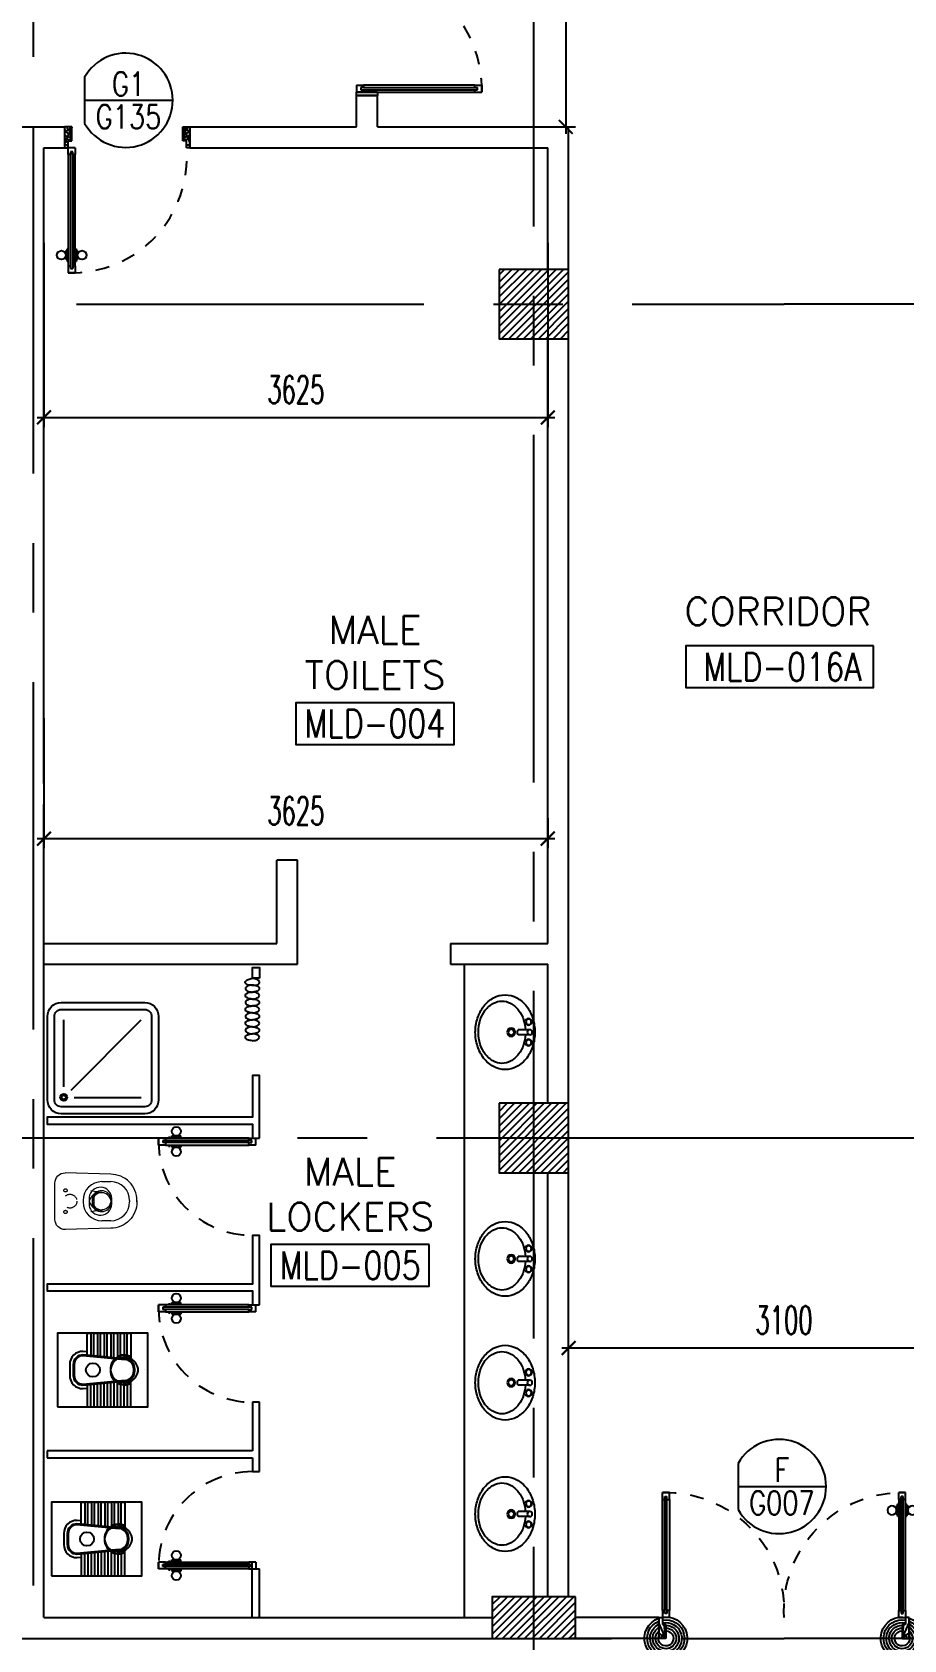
# Model space of a CAD drawing. Extents: x 417819.9 to 417911.9, y 43448 to 43539.2.
# Drawn here: x 417884.29 to 417890.56, y 43494.48 to 43506.05 of the extents above; entities that cross this region are included whole.
import ezdxf
from ezdxf.enums import TextEntityAlignment as Align

# ---------------------------------------------------------------- set-up
doc = ezdxf.new("R2010")
doc.units = 0
doc.header["$MEASUREMENT"] = 0
doc.header["$PDMODE"] = 3
doc.header["$PDSIZE"] = 0.1
for name, pattern in [('CENTERX2', [4, 2.5, -0.5, 0.5, -0.5]), ('HIDDEN', [0.375, 0.25, -0.125]), ('HIDDEN2', [0.1875, 0.125, -0.0625])]:
    doc.linetypes.add(name, pattern=pattern)
doc.layers.get('0').update_dxf_attribs({"linetype": 'CONTINUOUS'})
doc.layers.get('DEFPOINTS').update_dxf_attribs({"linetype": 'CONTINUOUS'})
for name, color, linetype in [('AXES', 11, 'CENTERX2'), ('COL', 2, 'CONTINUOUS'), ('CURT', 7, 'CONTINUOUS'), ('DIM', 4, 'CONTINUOUS'), ('DOOR', 4, 'CONTINUOUS'), ('DOOR-CR', 2, 'CONTINUOUS'), ('DOOR-NO', 3, 'CONTINUOUS'), ('FIX', 3, 'CONTINUOUS'), ('HAT', 8, 'CONTINUOUS'), ('PART', 9, 'CONTINUOUS'), ('RM-BOX', 2, 'CONTINUOUS'), ('RM-NAME', 2, 'CONTINUOUS'), ('RM-NO', 2, 'CONTINUOUS'), ('WALL', 2, 'CONTINUOUS')]:
    doc.layers.add(name, color=color, linetype=linetype)
doc.styles.add('ROMANS', font='ROMANS.shx', dxfattribs={"width": 0.6})
doc.dimstyles.new('STANDARD in', dxfattribs={"dimtxt": 0.2, "dimasz": 0.1, "dimexe": 0.07, "dimexo": 0.05, "dimgap": 0.1, "dimtad": 1, "dimdec": 0, "dimlfac": 1000, "dimzin": 0, "dimdsep": 46, "dimtxsty": 'ROMANS', "dimblk": 'ARCHTICK', "dimcen": 0.05, "dimdle": 0.05, "dimclrd": 4, "dimclre": 4, "dimclrt": 2, "dimadec": 0, "dimazin": 0, "dimtfac": 1, "dimtdec": 0, "dimtmove": 2, "dimatfit": 3, "dimfxl": 0, "dimtolj": 1, "dimtzin": 0, "dimarcsym": 0})

# ---------------------------------------------------------------- blocks, each defined once
blk = doc.blocks.new('DD1')
at = {"layer": 'DOOR-CR'}
blk.add_line((-316, 0), (316, 0), dxfattribs=at)
blk.add_lwpolyline([(-316, -166, 3.820224), (-316, 166)], format="xyb", close=True, dxfattribs=at)
at = {"layer": 'DOOR-NO', "color": 255, "style": 'ROMANS'}
for tag, width, p in [('G', 0.8, (-22, 156)), ('0000', 0.7, (-22, -136))]:
    blk.add_attdef(tag, text='', height=196, dxfattribs=dict(at, width=width)).set_placement(p, align=Align.MIDDLE)
blk = doc.blocks.new('A$C272A55A0')
at = {"layer": 'DOOR', "color": 0, "linetype": 'ByBlock'}
for p, q in [((0, 900), (0, 1050)), ((50, 1050), (0, 1050)), ((50, 950), (50, 1050)), ((1750, 950), (1750, 1050)), ((1750, 1050), (1800, 1050)), ((1800, 1050), (1800, 900)), ((25, 950), (50, 950)), ((25, 900), (25, 950)), ((1775, 950), (1750, 950)), ((1775, 900), (1775, 950)), ((0, 900), (25, 900)), ((75, 900), (25, 900)), ((25, 850), (25, 900)), ((42, 850), (25, 850)), ((58, 870), (42, 870)), ((42, 870), (42, 850)), ((58, 850), (58, 870)), ((75, 850), (58, 850)), ((75, 900), (75, 850)), ((1725, 900), (1775, 900)), ((1725, 900), (1725, 850)), ((1725, 850), (1742, 850)), ((1742, 870), (1758, 870)), ((1742, 850), (1742, 870)), ((1758, 870), (1758, 850)), ((1758, 850), (1775, 850)), ((1800, 900), (1775, 900)), ((1775, 850), (1775, 900)), ((1718, 160), (1709, 160)), ((1709, 95), (1709, 160)), ((1725, 173), (1718, 173)), ((1718, 173), (1718, 83)), ((1718, 95), (1718, 160)), ((1775, 173), (1782, 173)), ((1782, 173), (1782, 83)), ((1782, 160), (1791, 160)), ((1782, 95), (1782, 160)), ((1791, 95), (1791, 160)), ((25, 50), (42, 50)), ((25, 50), (25, 0)), ((25, 0), (75, 0)), ((75, 0), (25, 0)), ((42, 50), (42, 30)), ((42, 30), (58, 30)), ((58, 50), (75, 50)), ((58, 50), (58, 30)), ((75, 50), (75, 0)), ((1718, 95), (1709, 95)), ((1725, 83), (1718, 83)), ((1742, 50), (1725, 50)), ((1725, 50), (1725, 0)), ((1775, 0), (1725, 0)), ((1725, 0), (1775, 0)), ((1742, 50), (1742, 30)), ((1758, 30), (1742, 30)), ((1775, 50), (1758, 50)), ((1758, 50), (1758, 30)), ((1775, 83), (1782, 83)), ((1775, 50), (1775, 0)), ((1782, 95), (1791, 95))]:
    blk.add_line(p, q, dxfattribs=at)
at = {"layer": 'DOOR', "color": 9, "linetype": 'ByBlock'}
for p, q in [((50, 1050), (0, 1010)), ((50, 1050), (0, 937)), ((50, 1050), (37, 950)), ((1750, 1050), (1800, 1010)), ((1750, 1050), (1800, 937)), ((1750, 1050), (1763, 950))]:
    blk.add_line(p, q, dxfattribs=at)
at = {"layer": 'DOOR', "linetype": 'ByBlock'}
for p, q in [((25, 850), (25, 50)), ((42, 850), (42, 50)), ((58, 850), (58, 50)), ((75, 50), (75, 850)), ((1725, 50), (1725, 850)), ((1742, 850), (1742, 50)), ((1758, 850), (1758, 50)), ((1775, 850), (1775, 50))]:
    blk.add_line(p, q, dxfattribs=at)
at = {"layer": 'DOOR', "color": 0, "linetype": 'ByBlock'}
for centre in [(1676, 128), (1824, 128)]:
    blk.add_circle(centre, 32.4, dxfattribs=at)
at = {"layer": 'DOOR', "color": 9, "linetype": 'ByBlock'}
for centre, radius, start, end in [((50, 1050), 34.4, 180, 270), ((50, 1050), 14.4, 180, 270), ((1750, 1050), 14.4, 270, 0), ((1750, 1050), 34.4, 270, 0), ((50, 1050), 54.4, 203.2074, 270), ((50, 1050), 74.4, 227.7764, 270), ((50, 1050), 94.4, 238.0182, 270), ((50, 1050), 114, 244.0838, 257.3774), ((50, 1050), 134, 248.1598, 259.28), ((1750, 1050), 54.4, 270, 336.7926), ((1750, 1050), 74.4, 270, 312.2236), ((1750, 1050), 94.4, 270, 301.9818), ((1750, 1050), 114, 282.6226, 295.9162), ((1750, 1050), 134, 280.72, 291.8402), ((50, 1050), 154, 251.1053, 256.2858), ((1750, 1050), 154, 283.7142, 288.8947)]:
    blk.add_arc(centre, radius, start, end, dxfattribs=at)
at = {"layer": 'DOOR', "linetype": 'HIDDEN', "ltscale": 0.5}
for centre, start, end in [((50, 851), 268.3174, 3.2965), ((1750, 851), 176.7035, 271.6826)]:
    blk.add_arc(centre, 851, start, end, dxfattribs=at)
at = {"layer": 'WALL', "linetype": 'ByBlock'}
blk.add_line((1800, 900), (1800, 1050), dxfattribs=at)
blk = doc.blocks.new('COL50')
at = {"layer": 'COL'}
blk.add_lwpolyline([(-250, 250), (-250, -250), (250, -250), (250, 250)], close=True, dxfattribs=at)
blk = doc.blocks.new('*X64')
at = {"color": 0}
for p, q in [((193089, 47937), (193552, 48401)), ((193089, 47990), (193499, 48401)), ((193089, 48043), (193446, 48401)), ((193089, 48096), (193393, 48401)), ((193089, 48149), (193340, 48401)), ((193089, 48202), (193287, 48401)), ((193089, 48255), (193234, 48401)), ((193089, 48308), (193181, 48401)), ((193089, 48361), (193128, 48401)), ((193105, 47901), (193589, 48384)), ((193158, 47901), (193589, 48331)), ((193211, 47901), (193589, 48278)), ((193264, 47901), (193589, 48225)), ((193318, 47901), (193589, 48172)), ((193371, 47901), (193589, 48119)), ((193424, 47901), (193589, 48066)), ((193477, 47901), (193589, 48013)), ((193530, 47901), (193589, 47960)), ((193583, 47901), (193589, 47907))]:
    blk.add_line(p, q, dxfattribs=at)
blk = doc.blocks.new('RM1')
at = {"layer": 'RM-BOX'}
blk.add_lwpolyline([(570, -200), (-570, -200), (-570, -500), (570, -500)], close=True, dxfattribs=at)
at = {"layer": 'RM-NAME', "style": 'ROMANS'}
for tag, p in [('ROOMNAME1', (0, 324)), ('ROOMNAME2', (0, 0))]:
    blk.add_attdef(tag, text='', height=200, dxfattribs=at).set_placement(p, align=Align.MIDDLE)
at = {"layer": 'RM-NO', "style": 'ROMANS', "width": 0.8}
blk.add_attdef('ROOMNO', text='', height=200, dxfattribs=at).set_placement((0, -350), align=Align.MIDDLE)
blk = doc.blocks.new('CURT2')
at = {"layer": 'CURT'}
blk.add_lwpolyline([(0, 0, -0.116434), (-19, -31, -0.116434), (-50, -50, -0.56066), (-101, -7, 0.45929), (-150, 50, 0.414214), (-200, 0, -0.414214), (-250, -50, -0.414214), (-300, 0, 0.414214), (-350, 50, 0.414214), (-400, 0, -0.414214), (-450, -50, -0.414214), (-500, 0, 0.414214), (-550, 50, 0.414214), (-600, 0, -0.414214), (-650, -50, -0.414214), (-700, 0, 0.414214), (-750, 50, 0.414214), (-800, 0, -0.414214), (-850, -50, -0.414214), (-900, 0, 0.414214)], format="xyb", dxfattribs=at)
blk = doc.blocks.new('DOOR90')
at = {"layer": 'DOOR', "color": 7, "linetype": 'ByBlock'}
for p, q in [((-150, 0), (0, 0)), ((-150, 0), (-150, -25)), ((0, -50), (-114, 0)), ((0, -50), (-40, 0)), ((0, -50), (0, 0)), ((-1000, -25), (-1050, -25)), ((-1050, -75), (-1050, -25)), ((-1050, -25), (-1050, -75)), ((-1000, -75), (-1050, -75)), ((-1000, -42), (-1020, -42)), ((-1020, -42), (-1020, -58)), ((-1000, -58), (-1020, -58)), ((-1000, -25), (-1000, -42)), ((-1000, -58), (-1000, -75)), ((-878, -18), (-968, -18)), ((-968, -25), (-968, -18)), ((-968, -75), (-968, -82)), ((-878, -82), (-968, -82)), ((-955, -9), (-890, -9)), ((-955, -18), (-955, -9)), ((-955, -18), (-890, -18)), ((-955, -82), (-890, -82)), ((-955, -82), (-955, -91)), ((-955, -91), (-890, -91)), ((-890, -18), (-890, -9)), ((-890, -82), (-890, -91)), ((-878, -25), (-878, -18)), ((-878, -75), (-878, -82)), ((-200, -25), (-150, -25)), ((-200, -42), (-200, -25)), ((-180, -42), (-200, -42)), ((-200, -58), (-180, -58)), ((-200, -75), (-200, -58)), ((-150, -75), (-200, -75)), ((-180, -58), (-180, -42)), ((-150, -25), (-100, -25)), ((-150, -75), (-150, -25)), ((-100, -25), (-100, -50)), ((0, -50), (-100, -37)), ((-100, -50), (0, -50)), ((-150, -875), (-100, -875)), ((-150, -900), (-150, -875)), ((-150, -900), (0, -900)), ((0, -900), (-150, -900)), ((0, -850), (-114, -900)), ((-100, -875), (-100, -850)), ((0, -850), (-100, -863)), ((-100, -850), (0, -850)), ((0, -850), (-40, -900)), ((0, -850), (0, -900))]:
    blk.add_line(p, q, dxfattribs=at)
at = {"layer": 'DOOR', "linetype": 'ByBlock'}
for p, q in [((-200, -25), (-1000, -25)), ((-200, -42), (-1000, -42)), ((-200, -58), (-1000, -58)), ((-1000, -75), (-200, -75))]:
    blk.add_line(p, q, dxfattribs=at)
at = {"layer": 'DOOR', "color": 7, "linetype": 'ByBlock'}
for centre in [(-923, 24), (-923, -124)]:
    blk.add_circle(centre, 32.4, dxfattribs=at)
for centre, radius, start, end in [((0, -50), 154, 161.1053, 166.2858), ((0, -50), 94.4, 148.0182, 180), ((0, -50), 134, 158.1598, 169.28), ((0, -50), 114, 154.0838, 167.3774), ((0, -50), 74.4, 137.7764, 180), ((0, -50), 54.4, 113.2074, 180), ((0, -50), 34.4, 90, 180), ((0, -50), 14.4, 90, 180), ((0, -850), 154, 193.7142, 198.8947), ((0, -850), 134, 190.72, 201.8402), ((0, -850), 94.4, 180, 211.9818), ((0, -850), 74.4, 180, 222.2236), ((0, -850), 54.4, 180, 246.7926), ((0, -850), 34.4, 180, 270), ((0, -850), 14.4, 180, 270)]:
    blk.add_arc(centre, radius, start, end, dxfattribs=at)
at = {"layer": 'DOOR', "linetype": 'HIDDEN', "ltscale": 0.5}
blk.add_arc((-222, -50), 828, 178.2701, 275.003, dxfattribs=at)
blk = doc.blocks.new('*X78')
at = {"color": 0}
for p, q in [((80579, 41918), (81062, 42401)), ((80579, 41971), (81009, 42401)), ((80579, 42024), (80956, 42401)), ((80579, 42077), (80903, 42401)), ((80579, 42130), (80850, 42401)), ((80579, 42183), (80797, 42401)), ((80579, 42236), (80744, 42401)), ((80579, 42289), (80691, 42401)), ((80579, 42342), (80638, 42401)), ((80579, 42395), (80585, 42401)), ((80615, 41901), (81079, 42365)), ((80668, 41901), (81079, 42312)), ((80721, 41901), (81079, 42259)), ((80774, 41901), (81079, 42206)), ((80827, 41901), (81079, 42153)), ((80880, 41901), (81079, 42100)), ((80933, 41901), (81079, 42047)), ((80986, 41901), (81079, 41994)), ((81039, 41901), (81079, 41941))]:
    blk.add_line(p, q, dxfattribs=at)
blk = doc.blocks.new('WC')
at = {"layer": 'FIX', "lineweight": 20}
for p, q in [((475, 141), (538, 141)), ((339, 5), (339, -5)), ((395, 76), (490, 60)), ((534, 24), (540, 0)), ((540, 0), (534, -24)), ((674, 5), (674, -5)), ((490, -60), (395, -76)), ((213, -204), (210, -204)), ((538, -141), (475, -141))]:
    blk.add_line(p, q, dxfattribs=at)
at = {"layer": 'FIX', "linetype": 'Continuous', "lineweight": 20}
blk.add_line((420, -47), (420, 45), dxfattribs=at)
at = {"layer": 'FIX', "lineweight": 20}
for points in [[(210, -204, -0.414214), (137, -131), (137, 0), (137, 131, -0.414214), (210, 204)], [(727, -5), (727, 5, 0.414214), (538, 194), (210, 204)], [(727, 5), (727, -5, -0.414214), (538, -194), (210, -204)]]:
    blk.add_lwpolyline(points, format="xyb", dxfattribs=at)
at = {"layer": 'FIX', "linetype": 'HIDDEN2', "lineweight": 20, "ltscale": 0.3}
blk.add_circle((245, 0), 49.8, dxfattribs=at)
at = {"layer": 'FIX', "linetype": 'HIDDEN', "lineweight": 20, "ltscale": 0.05}
for centre in [(213, 78), (213, -77)]:
    blk.add_circle(centre, 11.6, dxfattribs=at)
at = {"layer": 'FIX', "lineweight": 20}
for centre, radius, start, end in [((475, 5), 136, 90, 180), ((538, 5), 136, 360, 90), ((464, -18), 82, 51.0758, 71.504), ((473, -7), 68.2, 27.1532, 51.0758), ((475, -5), 136, 180, 270), ((464, 18), 82, 288.496, 308.9242), ((473, 7), 68.2, 308.9242, 332.8468), ((538, -5), 136, 270, 0)]:
    blk.add_arc(centre, radius, start, end, dxfattribs=at)
at = {"layer": 'FIX', "linetype": 'Continuous', "lineweight": 20}
for centre, start, end in [((443, 46), 88.3879, 182.3338), ((442, -46), 177.6662, 271.6121)]:
    blk.add_arc(centre, 22.3, start, end, dxfattribs=at)
blk = doc.blocks.new('AWC')
at = {"layer": 'FIX'}
for p, q in [((-726, 265), (-726, 66)), ((-700, 265), (-726, 265)), ((-700, 79), (-700, 265)), ((-678, 265), (-678, 82)), ((-652, 265), (-678, 265)), ((-652, 84), (-652, 265)), ((-630, 265), (-630, 86)), ((-604, 265), (-630, 265)), ((-604, 89), (-604, 265)), ((-582, 265), (-582, 91)), ((-556, 265), (-582, 265)), ((-556, 93), (-556, 265)), ((-534, 265), (-534, 95)), ((-508, 265), (-534, 265)), ((-508, 98), (-508, 265)), ((-486, 265), (-486, 100)), ((-460, 265), (-486, 265)), ((-460, 102), (-460, 265)), ((-438, 265), (-438, 104)), ((-412, 265), (-438, 265)), ((-412, 106), (-412, 265)), ((-384, 134), (-412, 131)), ((-825, 0), (-825, 0)), ((-780, 7), (-780, -7)), ((-755, 7), (-755, -7)), ((-748, 7), (-748, -7)), ((-382, 109), (-687, 81)), ((-312, -39), (-312, 39)), ((-287, -39), (-287, 39)), ((-726, -265), (-726, -66)), ((-700, -79), (-700, -265)), ((-687, -81), (-382, -109)), ((-678, -265), (-678, -82)), ((-652, -84), (-652, -265)), ((-630, -265), (-630, -86)), ((-604, -89), (-604, -265)), ((-582, -265), (-582, -91)), ((-556, -93), (-556, -265)), ((-534, -265), (-534, -95)), ((-508, -98), (-508, -265)), ((-486, -265), (-486, -100)), ((-460, -102), (-460, -265)), ((-438, -265), (-438, -104)), ((-412, -106), (-412, -265)), ((-412, -131), (-384, -134)), ((-700, -265), (-726, -265)), ((-652, -265), (-678, -265)), ((-604, -265), (-630, -265)), ((-556, -265), (-582, -265)), ((-508, -265), (-534, -265)), ((-460, -265), (-486, -265)), ((-412, -265), (-438, -265))]:
    blk.add_line(p, q, dxfattribs=at)
at = {"layer": 'FIX', "color": 32}
for p, q in [((-381, 102), (-686, 74)), ((-319, -39), (-319, 39)), ((-686, -74), (-381, -102))]:
    blk.add_line(p, q, dxfattribs=at)
at = {"layer": 'FIX'}
blk.add_lwpolyline([(-198, 265), (-848, 265), (-848, -265), (-198, -265)], close=True, dxfattribs=at)
at = {"layer": 'FIX', "color": 32}
blk.add_circle((-454, 0), 50, dxfattribs=at)
at = {"layer": 'FIX'}
for centre, radius, start, end in [((-382, 39), 95, 0, 90.1311), ((-680, 7), 100, 117.0426, 180), ((-680, 7), 75, 95.2114, 180), ((-382, 39), 70, 0, 90.1311), ((-680, -7), 100, 180, 242.9574), ((-680, -7), 75, 180, 264.7886), ((-382, -39), 95, 270, 0), ((-382, -39), 70, 270, 0)]:
    blk.add_arc(centre, radius, start, end, dxfattribs=at)
at = {"layer": 'FIX', "color": 32}
for centre, radius, start, end in [((-680, 7), 68, 95.2114, 180), ((-382, 39), 63, 0, 90.1311), ((-680, -7), 68, 180, 264.7886), ((-382, -39), 63, 270, 0)]:
    blk.add_arc(centre, radius, start, end, dxfattribs=at)
blk = doc.blocks.new('_ARCHTICK')
at = {"color": 0, "linetype": 'ByBlock', "const_width": 0.15}
blk.add_lwpolyline([(-0.5, -0.5), (0.5, 0.5)], dxfattribs=at)
blk = doc.blocks.new('*D431')
at = {"layer": 'DEFPOINTS', "color": 0}
for p in [(417884.372, 43501.165), (417887.997, 43500.445), (417887.997, 43500.249)]:
    blk.add_point(p, dxfattribs=at)
at = {"layer": 'DIM', "color": 4, "lineweight": -2}
for p, q in [((417884.372, 43501.115), (417884.372, 43500.179)), ((417887.997, 43500.395), (417887.997, 43500.179)), ((417884.322, 43500.249), (417888.047, 43500.249))]:
    blk.add_line(p, q, dxfattribs=at)
at = {"layer": 'DIM', "color": 4, "lineweight": -2, "xscale": 0.1, "yscale": 0.1, "zscale": 0.1, "rotation": 180}
blk.add_blockref('_ARCHTICK', (417884.372, 43500.249), dxfattribs=at)
at = {"layer": 'DIM', "color": 4, "lineweight": -2, "xscale": 0.1, "yscale": 0.1, "zscale": 0.1}
blk.add_blockref('_ARCHTICK', (417887.997, 43500.249), dxfattribs=at)
at = {"layer": 'DIM', "color": 2, "insert": (417886.184, 43500.449), "char_height": 0.2, "attachment_point": 5, "style": 'ROMANS'}
blk.add_mtext('\\A1;3625', dxfattribs=at)
blk = doc.blocks.new('*D432')
at = {"layer": 'DEFPOINTS', "color": 0}
for p in [(417884.372, 43504.584), (417887.997, 43504.584), (417887.997, 43503.279)]:
    blk.add_point(p, dxfattribs=at)
at = {"layer": 'DIM', "color": 4, "lineweight": -2}
for p, q in [((417884.372, 43504.534), (417884.372, 43503.209)), ((417887.997, 43504.534), (417887.997, 43503.209)), ((417884.322, 43503.279), (417888.047, 43503.279))]:
    blk.add_line(p, q, dxfattribs=at)
at = {"layer": 'DIM', "color": 4, "lineweight": -2, "xscale": 0.1, "yscale": 0.1, "zscale": 0.1, "rotation": 180}
blk.add_blockref('_ARCHTICK', (417884.372, 43503.279), dxfattribs=at)
at = {"layer": 'DIM', "color": 4, "lineweight": -2, "xscale": 0.1, "yscale": 0.1, "zscale": 0.1}
blk.add_blockref('_ARCHTICK', (417887.997, 43503.279), dxfattribs=at)
at = {"layer": 'DIM', "color": 2, "insert": (417886.184, 43503.479), "char_height": 0.2, "attachment_point": 5, "style": 'ROMANS'}
blk.add_mtext('\\A1;3625', dxfattribs=at)
blk = doc.blocks.new('*D433')
at = {"layer": 'DEFPOINTS', "color": 0}
for p in [(417891.247, 43496.584), (417888.147, 43495.825), (417891.247, 43495.825)]:
    blk.add_point(p, dxfattribs=at)
at = {"layer": 'DIM', "color": 4, "lineweight": -2}
for p, q in [((417888.147, 43495.875), (417888.147, 43496.654)), ((417891.247, 43495.875), (417891.247, 43496.654)), ((417888.097, 43496.584), (417891.297, 43496.584))]:
    blk.add_line(p, q, dxfattribs=at)
at = {"layer": 'DIM', "color": 4, "lineweight": -2, "xscale": 0.1, "yscale": 0.1, "zscale": 0.1, "rotation": 180}
blk.add_blockref('_ARCHTICK', (417888.147, 43496.584), dxfattribs=at)
at = {"layer": 'DIM', "color": 4, "lineweight": -2, "xscale": 0.1, "yscale": 0.1, "zscale": 0.1}
blk.add_blockref('_ARCHTICK', (417891.247, 43496.584), dxfattribs=at)
at = {"layer": 'DIM', "color": 2, "insert": (417889.697, 43496.784), "char_height": 0.2, "attachment_point": 5, "style": 'ROMANS'}
blk.add_mtext('\\A1;3100', dxfattribs=at)
blk = doc.blocks.new('*D434')
at = {"layer": 'DEFPOINTS', "color": 0}
for p in [(417887.542, 43507.619), (417887.459, 43505.369), (417888.126, 43505.369)]:
    blk.add_point(p, dxfattribs=at)
at = {"layer": 'DIM', "color": 4, "lineweight": -2}
for p, q in [((417888.126, 43507.669), (417888.126, 43505.319)), ((417887.592, 43507.619), (417888.196, 43507.619)), ((417887.509, 43505.369), (417888.196, 43505.369))]:
    blk.add_line(p, q, dxfattribs=at)
at = {"layer": 'DIM', "color": 4, "lineweight": -2, "xscale": 0.1, "yscale": 0.1, "zscale": 0.1}
for p, rotation in [((417888.126, 43507.619), 90), ((417888.126, 43505.369), 270)]:
    blk.add_blockref('_ARCHTICK', p, dxfattribs=dict(at, rotation=rotation))
at = {"layer": 'DIM', "color": 2, "insert": (417887.926, 43506.494), "char_height": 0.2, "attachment_point": 5, "rotation": 90, "style": 'ROMANS'}
blk.add_mtext('\\A1;2250', dxfattribs=at)
blk = doc.blocks.new('fe-door')
at = {"layer": 'DOOR', "color": 0, "linetype": 'ByBlock'}
for p, q in [((-900, 1775), (-900, 1725)), ((-900, 1725), (-900, 1775)), ((-850, 1775), (-900, 1775)), ((-870, 1758), (-870, 1742)), ((-850, 1758), (-870, 1758)), ((-850, 1742), (-870, 1742)), ((-850, 1775), (-850, 1758)), ((-850, 1742), (-850, 1725)), ((-818, 1775), (-818, 1782)), ((-728, 1782), (-818, 1782)), ((-805, 1782), (-805, 1791)), ((-805, 1791), (-740, 1791)), ((-805, 1782), (-740, 1782)), ((-740, 1782), (-740, 1791)), ((-728, 1775), (-728, 1782)), ((-50, 1758), (-50, 1775)), ((-50, 1775), (0, 1775)), ((-30, 1758), (-50, 1758)), ((-50, 1725), (-50, 1742)), ((-50, 1742), (-30, 1742)), ((-30, 1742), (-30, 1758)), ((150, 1800), (0, 1800)), ((0, 1800), (0, 1775)), ((0, 1725), (0, 1775)), ((0, 1775), (150, 1775)), ((150, 1775), (150, 1800)), ((-850, 1725), (-900, 1725)), ((-818, 1725), (-818, 1718)), ((-728, 1718), (-818, 1718)), ((-805, 1718), (-805, 1709)), ((-805, 1718), (-740, 1718)), ((-805, 1709), (-740, 1709)), ((-740, 1718), (-740, 1709)), ((-728, 1725), (-728, 1718)), ((0, 1725), (-50, 1725)), ((0, 75), (0, 25)), ((0, 75), (50, 75)), ((0, 0), (0, 25)), ((0, 25), (50, 25)), ((150, 25), (0, 25)), ((0, 0), (150, 0)), ((30, 58), (30, 42)), ((50, 58), (30, 58)), ((30, 42), (50, 42)), ((50, 75), (50, 58)), ((50, 42), (50, 25)), ((150, 25), (150, 0)), ((850, 58), (850, 75)), ((850, 75), (900, 75)), ((850, 58), (870, 58)), ((850, 25), (850, 42)), ((850, 42), (870, 42)), ((850, 25), (900, 25)), ((870, 42), (870, 58)), ((900, 25), (900, 75)), ((900, 75), (900, 25))]:
    blk.add_line(p, q, dxfattribs=at)
at = {"layer": 'DOOR', "linetype": 'ByBlock'}
for p, q in [((-50, 1775), (-850, 1775)), ((-50, 1758), (-850, 1758)), ((-50, 1742), (-850, 1742)), ((-850, 1725), (-50, 1725)), ((850, 75), (50, 75)), ((50, 58), (850, 58)), ((50, 42), (850, 42)), ((50, 25), (850, 25))]:
    blk.add_line(p, q, dxfattribs=at)
at = {"layer": 'DOOR', "color": 0, "linetype": 'ByBlock'}
for centre in [(-773, 1824), (-773, 1676)]:
    blk.add_circle(centre, 32.4, dxfattribs=at)
at = {"layer": 'DOOR', "linetype": 'HIDDEN', "ltscale": 0.5}
for centre, start, end in [((-49, 1750), 178.3174, 273.2965), ((49, 50), 358.3174, 93.2965)]:
    blk.add_arc(centre, 851, start, end, dxfattribs=at)
at = {"layer": 'WALL'}
for p, q in [((0, 1800), (150, 1800)), ((0, 0), (150, 0))]:
    blk.add_line(p, q, dxfattribs=at)
at = {"layer": 'WALL', "linetype": 'ByBlock'}
blk.add_line((0, 1800), (150, 1800), dxfattribs=at)
blk = doc.blocks.new('OV')
for p, q in [((-0.02, -0.041), (-0.02, -0.135)), ((0.02, -0.041), (0.02, -0.135))]:
    blk.add_line(p, q)
blk.add_lwpolyline([(-0.3, -0.239, 0.126028), (-0.276, -0.332, 0.105961), (-0.207, -0.412, 0.086149), (-0.113, -0.46, 0.075973), (0, -0.478, 0.075973), (0.113, -0.46, 0.086149), (0.207, -0.412, 0.105961), (0.276, -0.332, 0.126028), (0.3, -0.239, 0.126028), (0.276, -0.145, 0.105961), (0.207, -0.065, 0.086149), (0.113, -0.017, 0.075973), (0, 0, 0.075973), (-0.113, -0.017, 0.086149), (-0.207, -0.065, 0.105961), (-0.276, -0.145, 0.126028)], format="xyb", close=True)
for points in [[(-0.25, -0.264, 0.126028), (-0.232, -0.333, 0.105961), (-0.177, -0.398, 0.086149), (-0.099, -0.438, 0.075973), (0, -0.453, 0.075973), (0.099, -0.438, 0.086149), (0.177, -0.398, 0.105961), (0.232, -0.333, 0.126028), (0.25, -0.264, 0.126028), (0.232, -0.195, 0.105961), (0.177, -0.13, 0.086149), (0.099, -0.09, 0.060606), (0.02, -0.076, 0.075973)], [(-0.02, -0.076, 0.060606), (-0.099, -0.09, 0.086149), (-0.177, -0.13, 0.105961), (-0.232, -0.195, 0.126028), (-0.25, -0.264, 0.126028)]]:
    blk.add_lwpolyline(points, format="xyb")
for centre, radius in [((-0.083, -0.05), 0.027), ((-0.083, -0.05), 0.022), ((0, -0.041), 0.0202), ((0.083, -0.05), 0.027), ((0.083, -0.05), 0.022), ((0, -0.19), 0.0332), ((0, -0.19), 0.0232)]:
    blk.add_circle(centre, radius)
blk.add_arc((0, -0.099), 0.0409, 240.429, 299.571)

msp = doc.modelspace()

# ---------------------------------------------------------------- hatches: boundary and pattern name
at = {"layer": 'HAT'}
h = msp.add_hatch(dxfattribs=at)
h.set_pattern_fill('ANSI31', color=256, scale=0.3, style=0)
h.set_pattern_definition([(45, (417529.351385, 43455.963322), (-0.0265165043, 0.0265165043), [])])
h.paths.add_polyline_path([(417887.8966, 43494.4943), (417887.8966, 43494.7943), (417887.5966, 43494.7943), (417887.5966, 43494.4943)])
h.paths.add_polyline_path([(417888.1966, 43494.4943), (417888.1966, 43494.7943), (417887.8966, 43494.7943), (417887.8966, 43494.4943)])

# ---------------------------------------------------------------- linework, layer by layer
at = {"layer": 'AXES'}
for p, q in [((417887.8966, 43448.6529), (417887.8966, 43538.4875)), ((417884.2966, 43466.8743), (417884.2966, 43525.4443)), ((417820.6052, 43504.0943), (417889.6966, 43504.0943)), ((417911.2163, 43504.0943), (417889.6966, 43504.0943)), ((417889.6966, 43498.0943), (417820.6052, 43498.0943)), ((417911.2163, 43498.0943), (417889.6966, 43498.0943)), ((417820.9552, 43494.4943), (417889.6966, 43494.4943)), ((417911.2163, 43494.4943), (417889.6966, 43494.4943))]:
    msp.add_line(p, q, dxfattribs=at)
at = {"layer": 'COL'}
msp.add_lwpolyline([(417888.1966, 43494.7943), (417887.5966, 43494.7943), (417887.5966, 43494.4943), (417888.1966, 43494.4943)], close=True, dxfattribs=at)
at = {"layer": 'DIM'}
msp.add_line((417885.8679, 43494.9943), (417885.9216, 43494.9943), dxfattribs=at)
at = {"layer": 'DOOR', "linetype": 'ByBlock'}
for p, q in [((417885.1966, 43498.0943), (417885.1966, 43498.0443)), ((417885.1966, 43498.0443), (417885.1966, 43498.0943)), ((417885.2466, 43498.0943), (417885.1966, 43498.0943)), ((417885.2466, 43498.0443), (417885.1966, 43498.0443)), ((417885.2266, 43498.0773), (417885.2266, 43498.0613)), ((417885.2466, 43498.0773), (417885.2266, 43498.0773)), ((417885.2466, 43498.0613), (417885.2266, 43498.0613)), ((417885.8466, 43498.0943), (417885.2466, 43498.0943)), ((417885.2466, 43498.0943), (417885.2466, 43498.0773)), ((417885.8466, 43498.0773), (417885.2466, 43498.0773)), ((417885.8466, 43498.0613), (417885.2466, 43498.0613)), ((417885.2466, 43498.0613), (417885.2466, 43498.0443)), ((417885.2466, 43498.0443), (417885.8466, 43498.0443)), ((417885.269, 43498.1015), (417885.279, 43498.1015)), ((417885.269, 43498.0943), (417885.269, 43498.1015)), ((417885.269, 43498.0443), (417885.269, 43498.0371)), ((417885.269, 43498.0371), (417885.279, 43498.0371)), ((417885.279, 43498.0943), (417885.279, 43498.1015)), ((417885.279, 43498.0443), (417885.279, 43498.0371)), ((417885.2916, 43498.1015), (417885.2916, 43498.1105)), ((417885.2916, 43498.1105), (417885.3564, 43498.1105)), ((417885.2916, 43498.1015), (417885.3564, 43498.1015)), ((417885.2916, 43498.0371), (417885.2916, 43498.0281)), ((417885.2916, 43498.0371), (417885.3564, 43498.0371)), ((417885.3564, 43498.1015), (417885.3564, 43498.1105)), ((417885.3564, 43498.0371), (417885.3564, 43498.0281)), ((417885.8466, 43498.0943), (417885.8966, 43498.0943)), ((417885.8466, 43498.0773), (417885.8466, 43498.0943)), ((417885.8666, 43498.0773), (417885.8466, 43498.0773)), ((417885.8466, 43498.0613), (417885.8666, 43498.0613)), ((417885.8466, 43498.0443), (417885.8466, 43498.0613)), ((417885.8966, 43498.0443), (417885.8466, 43498.0443)), ((417885.8666, 43498.0613), (417885.8666, 43498.0773)), ((417885.8966, 43498.0443), (417885.8966, 43498.0943)), ((417885.2916, 43498.0281), (417885.3564, 43498.0281)), ((417885.1966, 43496.8943), (417885.1966, 43496.8443)), ((417885.1966, 43496.8443), (417885.1966, 43496.8943)), ((417885.2466, 43496.8943), (417885.1966, 43496.8943)), ((417885.2266, 43496.8773), (417885.2266, 43496.8613)), ((417885.2466, 43496.8773), (417885.2266, 43496.8773)), ((417885.8466, 43496.8943), (417885.2466, 43496.8943)), ((417885.2466, 43496.8943), (417885.2466, 43496.8773)), ((417885.8466, 43496.8773), (417885.2466, 43496.8773)), ((417885.269, 43496.9015), (417885.279, 43496.9015)), ((417885.269, 43496.8943), (417885.269, 43496.9015)), ((417885.279, 43496.8943), (417885.279, 43496.9015)), ((417885.2916, 43496.9015), (417885.2916, 43496.9105)), ((417885.2916, 43496.9105), (417885.3564, 43496.9105)), ((417885.2916, 43496.9015), (417885.3564, 43496.9015)), ((417885.3564, 43496.9015), (417885.3564, 43496.9105)), ((417885.8466, 43496.8943), (417885.8966, 43496.8943)), ((417885.8466, 43496.8773), (417885.8466, 43496.8943)), ((417885.8666, 43496.8773), (417885.8466, 43496.8773)), ((417885.8666, 43496.8613), (417885.8666, 43496.8773)), ((417885.8966, 43496.8443), (417885.8966, 43496.8943)), ((417885.2466, 43496.8443), (417885.1966, 43496.8443)), ((417885.2466, 43496.8613), (417885.2266, 43496.8613)), ((417885.8466, 43496.8613), (417885.2466, 43496.8613)), ((417885.2466, 43496.8613), (417885.2466, 43496.8443)), ((417885.2466, 43496.8443), (417885.8466, 43496.8443)), ((417885.269, 43496.8443), (417885.269, 43496.8371)), ((417885.269, 43496.8371), (417885.279, 43496.8371)), ((417885.279, 43496.8443), (417885.279, 43496.8371)), ((417885.2916, 43496.8371), (417885.2916, 43496.8281)), ((417885.2916, 43496.8371), (417885.3564, 43496.8371)), ((417885.2916, 43496.8281), (417885.3564, 43496.8281)), ((417885.3564, 43496.8371), (417885.3564, 43496.8281)), ((417885.8466, 43496.8613), (417885.8666, 43496.8613)), ((417885.8466, 43496.8443), (417885.8466, 43496.8613)), ((417885.8966, 43496.8443), (417885.8466, 43496.8443)), ((417885.1966, 43494.9943), (417885.1966, 43495.0443)), ((417885.1966, 43495.0443), (417885.1966, 43494.9943)), ((417885.2466, 43495.0443), (417885.1966, 43495.0443)), ((417885.2266, 43495.0113), (417885.2266, 43495.0273)), ((417885.2466, 43495.0273), (417885.2266, 43495.0273)), ((417885.2466, 43495.0443), (417885.8466, 43495.0443)), ((417885.2466, 43495.0273), (417885.2466, 43495.0443)), ((417885.8466, 43495.0273), (417885.2466, 43495.0273)), ((417885.269, 43495.0515), (417885.279, 43495.0515)), ((417885.269, 43495.0443), (417885.269, 43495.0515)), ((417885.279, 43495.0443), (417885.279, 43495.0515)), ((417885.2916, 43495.0515), (417885.2916, 43495.0605)), ((417885.2916, 43495.0605), (417885.3564, 43495.0605)), ((417885.2916, 43495.0515), (417885.3564, 43495.0515)), ((417885.3564, 43495.0515), (417885.3564, 43495.0605)), ((417885.2466, 43494.9943), (417885.1966, 43494.9943)), ((417885.2466, 43495.0113), (417885.2266, 43495.0113)), ((417885.2466, 43494.9943), (417885.2466, 43495.0113)), ((417885.8466, 43495.0113), (417885.2466, 43495.0113)), ((417885.8466, 43494.9943), (417885.2466, 43494.9943)), ((417885.269, 43494.9943), (417885.269, 43494.9871)), ((417885.269, 43494.9871), (417885.279, 43494.9871)), ((417885.279, 43494.9943), (417885.279, 43494.9871)), ((417885.2916, 43494.9871), (417885.2916, 43494.9781)), ((417885.2916, 43494.9871), (417885.3564, 43494.9871)), ((417885.2916, 43494.9781), (417885.3564, 43494.9781)), ((417885.3564, 43494.9871), (417885.3564, 43494.9781))]:
    msp.add_line(p, q, dxfattribs=at)
at = {"layer": 'DOOR', "color": 97, "linetype": 'ByBlock'}
for p, q in [((417885.8966, 43495.0443), (417885.8466, 43495.0443)), ((417885.8466, 43495.0443), (417885.8466, 43495.0273)), ((417885.8466, 43495.0273), (417885.8666, 43495.0273)), ((417885.8666, 43495.0273), (417885.8666, 43495.0113)), ((417885.8966, 43495.0443), (417885.8966, 43494.9943)), ((417885.8666, 43495.0113), (417885.8466, 43495.0113)), ((417885.8466, 43495.0113), (417885.8466, 43494.9943)), ((417885.8466, 43494.9943), (417885.8966, 43494.9943))]:
    msp.add_line(p, q, dxfattribs=at)
at = {"layer": 'DOOR', "linetype": 'ByBlock'}
for centre in [(417885.324, 43498.1429), (417885.324, 43497.9958), (417885.324, 43496.9429), (417885.324, 43496.7958), (417885.324, 43495.0929), (417885.324, 43494.9458)]:
    msp.add_circle(centre, 0.0324, dxfattribs=at)
at = {"layer": 'DOOR', "linetype": 'HIDDEN', "ltscale": 0.5}
for centre, start, end in [((417885.8712, 43498.0693), 177.87745, 270.03923), ((417885.8712, 43496.8693), 177.87745, 270.03923), ((417885.8712, 43495.0193), 89.96077, 182.12255)]:
    msp.add_arc(centre, 0.675, start, end, dxfattribs=at)
at = {"layer": 'FIX'}
for p, q in [((417887.3966, 43494.6443), (417887.3966, 43499.3448)), ((417884.5143, 43498.462), (417884.5143, 43498.9443)), ((417884.5673, 43498.44), (417885.0716, 43498.9443)), ((417884.5893, 43498.387), (417885.0716, 43498.387))]:
    msp.add_line(p, q, dxfattribs=at)
for points in [[(417884.4966, 43499.0693), (417885.0966, 43499.0693, -0.4142136), (417885.1966, 43498.9693), (417885.1966, 43498.3693, -0.4142136), (417885.0966, 43498.2693), (417884.4966, 43498.2693, -0.4142136), (417884.3966, 43498.3693), (417884.3966, 43498.9693, -0.4142136)], [(417884.4966, 43499.0193), (417885.0966, 43499.0193, -0.4142136), (417885.1466, 43498.9693), (417885.1466, 43498.3693, -0.4142136), (417885.0966, 43498.3193), (417884.4966, 43498.3193, -0.4142136), (417884.4466, 43498.3693), (417884.4466, 43498.9693, -0.4142136)]]:
    msp.add_lwpolyline(points, format="xyb", close=True, dxfattribs=at)
for radius in [0.025, 0.015]:
    msp.add_circle((417884.5143, 43498.387), radius, dxfattribs=at)
at = {"layer": 'PART'}
for p, q in [((417885.8716, 43499.2448), (417885.9216, 43499.2448)), ((417885.9216, 43496.1943), (417885.8712, 43496.1943)), ((417885.8712, 43496.1943), (417885.8712, 43495.8443)), ((417885.9216, 43495.6943), (417885.9216, 43496.1943)), ((417885.8712, 43495.8443), (417884.3946, 43495.8443)), ((417884.3946, 43495.8443), (417884.3946, 43495.7943)), ((417884.3946, 43495.7943), (417885.8716, 43495.7943)), ((417885.8716, 43495.7943), (417885.8712, 43495.6943)), ((417885.8712, 43495.6943), (417885.9216, 43495.6943)), ((417885.8682, 43495.0443), (417885.8663, 43494.6443)), ((417885.9216, 43494.6443), (417885.9216, 43494.9943))]:
    msp.add_line(p, q, dxfattribs=at)
msp.add_lwpolyline([(417885.9216, 43499.2448), (417885.8716, 43499.2448), (417885.8716, 43499.3218), (417885.9216, 43499.3218), (417885.9216, 43499.2448)], dxfattribs=at)
for points in [[(417885.9216, 43498.0943), (417885.9216, 43498.5448), (417885.8716, 43498.5448), (417885.8716, 43498.2443), (417884.3946, 43498.2443), (417884.3946, 43498.1943), (417885.8716, 43498.1943), (417885.8716, 43498.0943)], [(417885.9216, 43496.8943), (417885.9216, 43497.3943), (417885.8716, 43497.3943), (417885.8716, 43497.0443), (417884.3946, 43497.0443), (417884.3946, 43496.9943), (417885.8716, 43496.9943), (417885.8716, 43496.8943)]]:
    msp.add_lwpolyline(points, close=True, dxfattribs=at)
at = {"layer": 'RM-BOX'}
msp.add_lwpolyline([(417890.3406, 43501.635), (417888.9908, 43501.635), (417888.9908, 43501.335), (417890.3406, 43501.335)], close=True, dxfattribs=at)
at = {"layer": 'WALL'}
for p, q in [((417886.6216, 43505.3693), (417886.6216, 43505.5943)), ((417886.7716, 43505.5943), (417886.6216, 43505.5943)), ((417886.7716, 43505.3693), (417886.7716, 43505.5943)), ((417884.0716, 43505.3693), (417884.5216, 43505.3693)), ((417884.5216, 43505.2193), (417884.5216, 43505.3693)), ((417885.4216, 43505.3693), (417886.6216, 43505.3693)), ((417885.4216, 43505.2193), (417885.4216, 43505.3693)), ((417886.7716, 43505.3693), (417888.1466, 43505.3693)), ((417887.2966, 43505.3693), (417888.1466, 43505.3693)), ((417888.1466, 43504.3443), (417888.1466, 43505.3693)), ((417888.1466, 43504.3443), (417888.1466, 43505.3693)), ((417888.1466, 43504.3443), (417888.1466, 43505.3693)), ((417888.1466, 43504.3443), (417888.1466, 43505.3693)), ((417884.3716, 43500.6448), (417884.3716, 43505.2193)), ((417884.3716, 43505.2193), (417884.5216, 43505.2193)), ((417885.4216, 43505.2193), (417887.9966, 43505.2193)), ((417887.2966, 43505.2193), (417887.9966, 43505.2193)), ((417887.9966, 43504.3443), (417887.9966, 43505.2193)), ((417887.9966, 43504.3443), (417887.9966, 43505.2193)), ((417887.9966, 43504.3443), (417887.9966, 43505.2193)), ((417887.9966, 43504.3443), (417887.9966, 43505.2193)), ((417887.9966, 43499.4948), (417887.9966, 43503.8443)), ((417888.1466, 43498.3443), (417888.1466, 43503.8443)), ((417888.1466, 43498.3443), (417888.1466, 43503.8443)), ((417888.1466, 43498.3443), (417888.1466, 43503.8443)), ((417884.3716, 43494.6443), (417884.3716, 43500.4948)), ((417886.0467, 43499.4948), (417886.0468, 43500.0948)), ((417886.1968, 43500.0948), (417886.0468, 43500.0948)), ((417886.1966, 43499.3448), (417886.1968, 43500.0947)), ((417884.3716, 43499.4948), (417886.0467, 43499.4948)), ((417887.2966, 43499.4948), (417887.9966, 43499.4948)), ((417887.2966, 43499.4948), (417887.9966, 43499.4948)), ((417887.2966, 43499.4948), (417887.2966, 43499.3448)), ((417887.2966, 43499.4948), (417887.9966, 43499.4948)), ((417887.2966, 43499.4948), (417887.9966, 43499.4948)), ((417887.2966, 43499.4948), (417887.2966, 43499.3448)), ((417884.3716, 43499.3448), (417886.1966, 43499.3448)), ((417887.2966, 43499.3448), (417887.9966, 43499.3448)), ((417887.2966, 43499.3448), (417887.9966, 43499.3448)), ((417887.2966, 43499.3448), (417887.9966, 43499.3448)), ((417887.2966, 43499.3448), (417887.9966, 43499.3448)), ((417887.9966, 43498.3443), (417887.9966, 43499.3448)), ((417887.9966, 43498.3443), (417887.9966, 43499.2189)), ((417887.9966, 43498.3443), (417887.9966, 43499.2189)), ((417887.9966, 43498.3443), (417887.9966, 43499.2189)), ((417887.9966, 43494.7943), (417887.9966, 43497.8443)), ((417887.9966, 43494.7943), (417887.9966, 43497.8443)), ((417887.9966, 43494.7943), (417887.9966, 43497.8443)), ((417887.9966, 43494.7943), (417887.9966, 43497.8443)), ((417888.1466, 43494.7943), (417888.1466, 43497.8443)), ((417888.1466, 43494.7943), (417888.1466, 43497.8443)), ((417888.1466, 43494.7943), (417888.1466, 43497.8443)), ((417888.1466, 43494.7943), (417888.1466, 43497.8443)), ((417884.3716, 43494.6443), (417887.5966, 43494.6443)), ((417888.7966, 43494.6443), (417888.1966, 43494.6443)), ((417888.7966, 43494.6443), (417888.7966, 43494.4943)), ((417888.7966, 43494.6443), (417888.7966, 43494.4943)), ((417888.7966, 43494.6443), (417888.7966, 43494.4943)), ((417888.7966, 43494.6443), (417888.7966, 43494.4943)), ((417880.9466, 43494.4943), (417887.6466, 43494.4943)), ((417887.2966, 43494.4943), (417887.6466, 43494.4943)), ((417888.7966, 43494.4943), (417888.1466, 43494.4943)), ((417888.7966, 43494.4943), (417888.1466, 43494.4943)), ((417888.7966, 43494.4943), (417888.1466, 43494.4943)), ((417888.7966, 43494.4943), (417888.1466, 43494.4943))]:
    msp.add_line(p, q, dxfattribs=at)

# ---------------------------------------------------------------- block references
at = {"layer": 'COL', "xscale": 0.001000000047497451, "yscale": 0.0009999999892897904, "zscale": 0.001}
for p in [(417887.8966, 43504.0943), (417887.8966, 43498.0943)]:
    msp.add_blockref('COL50', p, dxfattribs=at)
at = {"layer": 'DIM', "xscale": 0.001000000047497451, "yscale": 0.0009999999892897904, "zscale": 0.001}
msp.add_blockref('fe-door', (417886.6216, 43505.5943), dxfattribs=at)
at = {"layer": 'DOOR', "color": 0, "yscale": 0.0009999999892897904, "zscale": 0.001}
for name, p, xscale, rotation in [('DOOR90', (417884.5216, 43505.3693), 0.0009999999892897904, 90), ('A$C272A55A0', (417888.7966, 43495.5447), -0.001000000047497451, 180)]:
    msp.add_blockref(name, p, dxfattribs=dict(at, xscale=xscale, rotation=rotation))
at = {"layer": 'DOOR-NO'}
ref = msp.add_blockref('DD1', (417884.9802, 43505.5605), dxfattribs=dict(at, xscale=0.001000000047497451, yscale=0.0009999999892897904, zscale=0.001))
ref.add_attrib('G', 'G1', dxfattribs={"height": 0.17, "style": 'ROMANS', "width": 0.8}).set_placement((417884.9802, 43505.6784), align=Align.MIDDLE)
ref.add_attrib('000', 'G135', dxfattribs={"height": 0.17, "style": 'ROMANS', "width": 0.8}).set_placement((417884.9802, 43505.4426), align=Align.MIDDLE)
ref = msp.add_blockref('DD1', (417889.6816, 43495.5874), dxfattribs=dict(at, xscale=0.001000000047497451, yscale=0.0009999999892897904, zscale=0.001))
ref.add_attrib('G', 'F', dxfattribs={"height": 0.17, "style": 'ROMANS', "width": 0.8}).set_placement((417889.6816, 43495.7053), align=Align.MIDDLE)
ref.add_attrib('000', 'G007', dxfattribs={"height": 0.17, "style": 'ROMANS', "width": 0.8}).set_placement((417889.6816, 43495.4695), align=Align.MIDDLE)
at = {"layer": 'FIX', "xscale": -0.8960000000000001, "yscale": 0.8960000000000001, "zscale": 0.8960000000000001, "rotation": 270}
for p in [(417887.9038, 43498.8558), (417887.9038, 43497.2252), (417887.9038, 43496.3344), (417887.9038, 43495.3889)]:
    msp.add_blockref('OV', p, dxfattribs=at)
at = {"layer": 'HAT', "xscale": 0.001000000047497451, "yscale": 0.0009999999892897904, "zscale": 0.001}
for name, p in [('*X64', (417694.5581, 43455.9433)), ('*X78', (417807.0674, 43455.9433))]:
    msp.add_blockref(name, p, dxfattribs=at)
for p, values in [((417886.7536, 43501.4264), {'ROOMNO': 'MLD-004', 'ROOMNAME2': 'TOILETS', 'ROOMNAME1': 'MALE'}), ((417886.5746, 43497.5284), {'ROOMNO': 'MLD-005', 'ROOMNAME2': 'LOCKERS', 'ROOMNAME1': 'MALE'})]:
    msp.add_blockref('RM1', p, dxfattribs=at).add_auto_attribs(values)
at = {"layer": 'WALL', "yscale": 0.0009999999892897904}
for name, p, xscale, zscale, rotation in [('CURT2', (417885.8714, 43499.2448), -0.0004999999946448952, 0.0005, 270), ('CURT2', (417885.8716, 43499.2448), 0.0004999999946448952, 0.0005, 90), ('AWC', (417884.2702, 43496.4258), 0.001000000047497451, 0.001, 180), ('AWC', (417884.2272, 43495.2098), 0.001000000047497451, 0.001, 180)]:
    msp.add_blockref(name, p, dxfattribs=dict(at, xscale=xscale, zscale=zscale, rotation=rotation))
at = {"layer": 'WALL', "xscale": 0.001000000047497451, "yscale": 0.0009999999892897904, "zscale": 0.001}
msp.add_blockref('WC', (417884.3139, 43497.64), dxfattribs=at)

# ---------------------------------------------------------------- texts
at = {"layer": 'RM-NAME', "style": 'ROMANS'}
msp.add_text('CORRIDOR', height=0.2, dxfattribs=at).set_placement((417889.6529, 43501.8843), align=Align.MIDDLE)
at = {"layer": 'RM-NO', "style": 'ROMANS', "width": 0.8}
msp.add_attdef('MLD-016A', text='H0-A00', height=0.2, dxfattribs=at).set_placement((417889.6847, 43501.4846), align=Align.MIDDLE)

# ---------------------------------------------------------------- dimensions: what is measured, and where the dimension line sits
at = {"layer": 'DIM'}
dim = msp.add_linear_dim(base=(417888.1265, 43505.3693), p1=(417887.5418, 43507.6193), p2=(417887.4591, 43505.3693), angle=90, dimstyle='STANDARD in', dxfattribs=at)
dim.commit()
dim.dimension.update_dxf_attribs({"geometry": '*D434', "text_midpoint": (417887.9265, 43506.4943)})
for base, p1, p2, picture, middle in [((417887.9966, 43503.2793), (417884.3716, 43504.5838), (417887.9966, 43504.5838), '*D432', (417886.1841, 43503.4793)), ((417887.9966, 43500.2493), (417884.3716, 43501.1647), (417887.9966, 43500.4452), '*D431', (417886.1841, 43500.4493)), ((417891.2466, 43496.5843), (417888.1466, 43495.8246), (417891.2466, 43495.8246), '*D433', (417889.6966, 43496.7843))]:
    dim = msp.add_linear_dim(base=base, p1=p1, p2=p2, dimstyle='STANDARD in', dxfattribs=at)
    dim.commit()
    dim.dimension.update_dxf_attribs({"geometry": picture, "text_midpoint": middle})

doc.saveas('drawing.dxf')
